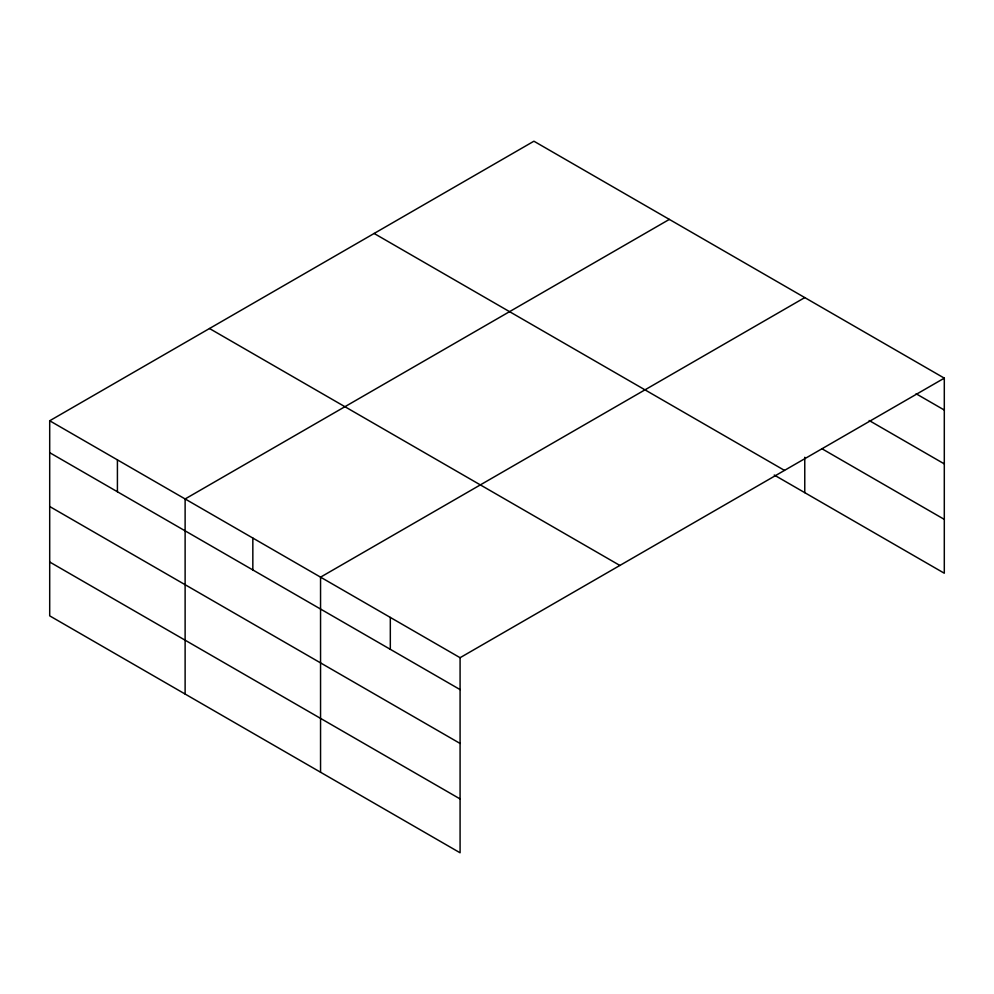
<?xml version="1.0" encoding="UTF-8"?>
<svg xmlns="http://www.w3.org/2000/svg" width="994" height="994" viewBox="0 0 994 994"><rect width="100%" height="100%" fill="white"/><g stroke="black" fill="none" stroke-linecap="round" stroke-linejoin="round"><path stroke-width="1.49" d="M49.7 420.773L460.085 657.705L460.085 852.79L49.7 615.858L49.7 420.773L533.915 141.21L944.3 378.142L944.3 573.227L774.239 475.033M669.347 219.401L185.12 498.963L185.12 694.048M804.767 297.591L320.553 577.154L320.553 772.226M460.085 657.705L944.3 378.142M916.12 393.773L944.3 410.037M869.166 420.512L944.3 463.887M822.212 448.89L944.3 519.377M374.129 233.466L784.502 470.398M209.498 328.517L619.871 565.449M49.7 452.668L460.085 689.6M49.7 506.518L460.085 743.45M49.7 562.008L460.085 798.94M804.767 457.277L804.767 492.664M390.319 617.423L390.319 649.318M252.836 538.052L252.836 569.947M117.416 459.862L117.416 491.757"/></g></svg>
